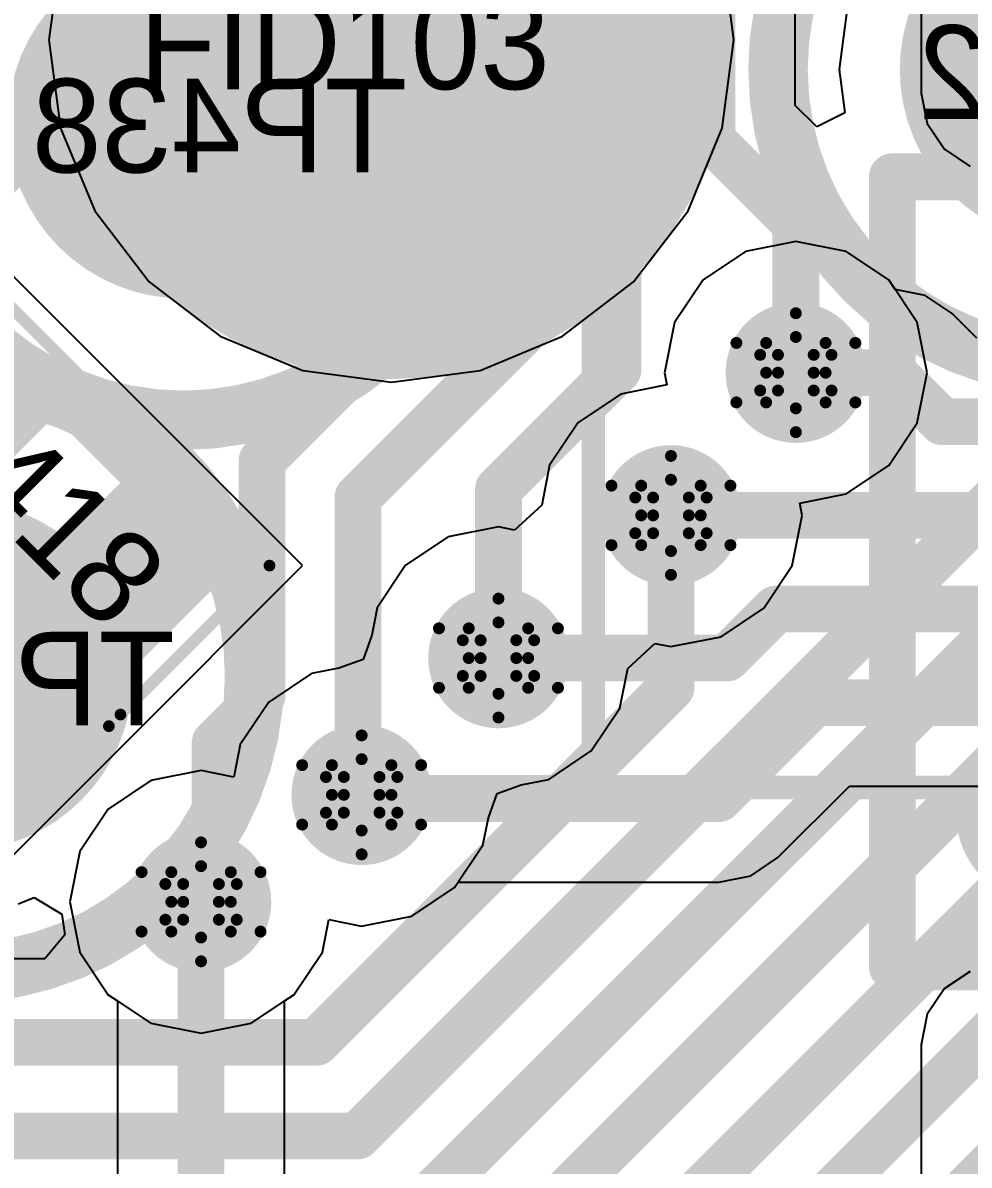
# Model space of a CAD drawing. Header units: millimetres. Extents: x 5 to 399, y 5 to 287.
# Drawn here: x 225.03 to 229.071, y 134.519 to 139.399 of the extents above; entities that cross this region are included whole.
import ezdxf

# ---------------------------------------------------------------- set-up
doc = ezdxf.new("R2010")
doc.units = ezdxf.units.MM
for name, color, linetype in [('BottomLayer', 5, 'Continuous'), ('BottomOverlay', 54, 'Continuous'), ('BottomPaste', 16, 'Continuous'), ('BottomSolder', 6, 'Continuous'), ('DrillDrawing', 1, 'Continuous'), ('DrillGuide', 244, 'Continuous'), ('Mechanical13', 56, 'Continuous'), ('MidLayer1', 16, 'Continuous'), ('MidLayer2', 76, 'Continuous'), ('MultiLayer', 9, 'Continuous'), ('TopLayer', 1, 'Continuous'), ('TopOverlay', 2, 'Continuous'), ('TopPaste', 8, 'Continuous'), ('TopSolder', 216, 'Continuous'), ('ViaHoleLayer', 16, 'Continuous')]:
    doc.layers.add(name, color=color, linetype=linetype)

# ---------------------------------------------------------------- blocks, each defined once
blk = doc.blocks.new('TP1_5MM_B_17')
at = {"layer": 'BottomLayer', "const_width": 0.75}
blk.add_lwpolyline([(-0.375, 0, 1), (0.375, 0, 1)], format="xyb", close=True, dxfattribs=at)
at = {"layer": 'BottomOverlay'}
for points, const_width in [([(1.27, 0, 1), (-1.27, 0, 1)], 0.254), ([(-1.3335, 0, 1), (-1.2065, 0, 1)], 0.127), ([(1.2065, 0, 1), (1.3335, 0, 1)], 0.127)]:
    blk.add_lwpolyline(points, format="xyb", close=True, dxfattribs=dict(at, const_width=const_width))
at = {"layer": 'BottomPaste', "const_width": 0.75}
blk.add_lwpolyline([(-0.375, 0, 1), (0.375, 0, 1)], format="xyb", close=True, dxfattribs=at)
at = {"layer": 'BottomSolder', "const_width": 0.75}
blk.add_lwpolyline([(-0.375, 0, 1), (0.375, 0, 1)], format="xyb", close=True, dxfattribs=at)
blk = doc.blocks.new('TP1_5MM_B_18')
at = {"layer": 'BottomLayer', "const_width": 0.75}
blk.add_lwpolyline([(-0.375, 0, 1), (0.375, 0, 1)], format="xyb", close=True, dxfattribs=at)
at = {"layer": 'BottomOverlay'}
for points, const_width in [([(1.27, 0, 1), (-1.27, 0, 1)], 0.254), ([(-1.3335, 0, 1), (-1.2065, 0, 1)], 0.127), ([(1.2065, 0, 1), (1.3335, 0, 1)], 0.127)]:
    blk.add_lwpolyline(points, format="xyb", close=True, dxfattribs=dict(at, const_width=const_width))
at = {"layer": 'BottomPaste', "const_width": 0.75}
blk.add_lwpolyline([(-0.375, 0, 1), (0.375, 0, 1)], format="xyb", close=True, dxfattribs=at)
at = {"layer": 'BottomSolder', "const_width": 0.75}
blk.add_lwpolyline([(-0.375, 0, 1), (0.375, 0, 1)], format="xyb", close=True, dxfattribs=at)
blk = doc.blocks.new('0402_C_25')
at = {"layer": 'Mechanical13', "const_width": 0.1}
for points in [[(0.55, 0.3), (-0.55, 0.3)], [(-0.55, 0.3), (-0.55, -0.3)], [(0.55, 0.3), (0.55, -0.3)], [(0.55, -0.3), (-0.55, -0.3)]]:
    blk.add_lwpolyline(points, dxfattribs=at)
at = {"layer": 'Mechanical13', "const_width": 0.05}
for points in [[(-0.575, 0.3, 1), (-0.525, 0.3, 1)], [(-0.575, 0.3, 1), (-0.525, 0.3, 1)], [(0.525, 0.3, 1), (0.575, 0.3, 1)], [(0.525, 0.3, 1), (0.575, 0.3, 1)], [(-0.575, -0.3, 1), (-0.525, -0.3, 1)], [(-0.575, -0.3, 1), (-0.525, -0.3, 1)], [(0.525, -0.3, 1), (0.575, -0.3, 1)], [(0.525, -0.3, 1), (0.575, -0.3, 1)]]:
    blk.add_lwpolyline(points, format="xyb", close=True, dxfattribs=at)
at = {"layer": 'TopLayer'}
for points in [[(-0.25, -0.3), (-0.25, 0.3), (-0.75, -0.3), (-0.75, 0.3)], [(0.75, -0.3), (0.75, 0.3), (0.25, -0.3), (0.25, 0.3)]]:
    blk.add_solid(points, dxfattribs=at)
at = {"layer": 'TopOverlay', "const_width": 0.05}
for points in [[(-0.9, 0.45), (-0.9, -0.45)], [(0.9, 0.45), (-0.9, 0.45)], [(0.9, 0.45), (0.9, -0.45)], [(0.9, -0.45), (-0.9, -0.45)]]:
    blk.add_lwpolyline(points, dxfattribs=at)
at = {"layer": 'TopOverlay', "const_width": 0.025}
for points in [[(-0.9125, 0.45, 1), (-0.8875, 0.45, 1)], [(-0.9125, 0.45, 1), (-0.8875, 0.45, 1)], [(0.8875, 0.45, 1), (0.9125, 0.45, 1)], [(0.8875, 0.45, 1), (0.9125, 0.45, 1)], [(-0.9125, -0.45, 1), (-0.8875, -0.45, 1)], [(-0.9125, -0.45, 1), (-0.8875, -0.45, 1)], [(0.8875, -0.45, 1), (0.9125, -0.45, 1)], [(0.8875, -0.45, 1), (0.9125, -0.45, 1)]]:
    blk.add_lwpolyline(points, format="xyb", close=True, dxfattribs=at)
at = {"layer": 'TopPaste'}
for points in [[(-0.25, -0.3), (-0.25, 0.3), (-0.75, -0.3), (-0.75, 0.3)], [(0.75, -0.3), (0.75, 0.3), (0.25, -0.3), (0.25, 0.3)]]:
    blk.add_solid(points, dxfattribs=at)
at = {"layer": 'TopSolder'}
for points in [[(-0.2, -0.35), (-0.2, 0.35), (-0.8, -0.35), (-0.8, 0.35)], [(0.8, -0.35), (0.8, 0.35), (0.2, -0.35), (0.2, 0.35)]]:
    blk.add_solid(points, dxfattribs=at)
blk = doc.blocks.new('0402_C_26')
at = {"layer": 'Mechanical13', "const_width": 0.1}
for points in [[(0.55, 0.3), (-0.55, 0.3)], [(-0.55, 0.3), (-0.55, -0.3)], [(0.55, 0.3), (0.55, -0.3)], [(0.55, -0.3), (-0.55, -0.3)]]:
    blk.add_lwpolyline(points, dxfattribs=at)
at = {"layer": 'Mechanical13', "const_width": 0.05}
for points in [[(-0.575, 0.3, 1), (-0.525, 0.3, 1)], [(-0.575, 0.3, 1), (-0.525, 0.3, 1)], [(0.525, 0.3, 1), (0.575, 0.3, 1)], [(0.525, 0.3, 1), (0.575, 0.3, 1)], [(-0.575, -0.3, 1), (-0.525, -0.3, 1)], [(-0.575, -0.3, 1), (-0.525, -0.3, 1)], [(0.525, -0.3, 1), (0.575, -0.3, 1)], [(0.525, -0.3, 1), (0.575, -0.3, 1)]]:
    blk.add_lwpolyline(points, format="xyb", close=True, dxfattribs=at)
at = {"layer": 'TopLayer'}
for points in [[(-0.25, -0.3), (-0.25, 0.3), (-0.75, -0.3), (-0.75, 0.3)], [(0.75, -0.3), (0.75, 0.3), (0.25, -0.3), (0.25, 0.3)]]:
    blk.add_solid(points, dxfattribs=at)
at = {"layer": 'TopOverlay', "const_width": 0.05}
for points in [[(-0.9, 0.45), (-0.9, -0.45)], [(0.9, 0.45), (-0.9, 0.45)], [(0.9, 0.45), (0.9, -0.45)], [(0.9, -0.45), (-0.9, -0.45)]]:
    blk.add_lwpolyline(points, dxfattribs=at)
at = {"layer": 'TopOverlay', "const_width": 0.025}
for points in [[(-0.9125, 0.45, 1), (-0.8875, 0.45, 1)], [(-0.9125, 0.45, 1), (-0.8875, 0.45, 1)], [(0.8875, 0.45, 1), (0.9125, 0.45, 1)], [(0.8875, 0.45, 1), (0.9125, 0.45, 1)], [(-0.9125, -0.45, 1), (-0.8875, -0.45, 1)], [(-0.9125, -0.45, 1), (-0.8875, -0.45, 1)], [(0.8875, -0.45, 1), (0.9125, -0.45, 1)], [(0.8875, -0.45, 1), (0.9125, -0.45, 1)]]:
    blk.add_lwpolyline(points, format="xyb", close=True, dxfattribs=at)
at = {"layer": 'TopPaste'}
for points in [[(-0.25, -0.3), (-0.25, 0.3), (-0.75, -0.3), (-0.75, 0.3)], [(0.75, -0.3), (0.75, 0.3), (0.25, -0.3), (0.25, 0.3)]]:
    blk.add_solid(points, dxfattribs=at)
at = {"layer": 'TopSolder'}
for points in [[(-0.2, -0.35), (-0.2, 0.35), (-0.8, -0.35), (-0.8, 0.35)], [(0.8, -0.35), (0.8, 0.35), (0.2, -0.35), (0.2, 0.35)]]:
    blk.add_solid(points, dxfattribs=at)
blk = doc.blocks.new('FID_1_1___79')
at = {"layer": 'TopLayer', "const_width": 0.55}
blk.add_lwpolyline([(-0.275, 0, 1), (0.275, 0, 1)], format="xyb", close=True, dxfattribs=at)
at = {"layer": 'TopSolder', "const_width": 1.45}
blk.add_lwpolyline([(-0.725, 0, 1), (0.725, 0, 1)], format="xyb", close=True, dxfattribs=at)
blk = doc.blocks.new('TP1_5MM_B_114')
at = {"layer": 'BottomLayer', "const_width": 0.75}
blk.add_lwpolyline([(-0.375, 0, 1), (0.375, 0, 1)], format="xyb", close=True, dxfattribs=at)
at = {"layer": 'BottomOverlay'}
for points, const_width in [([(1.27, 0, 1), (-1.27, 0, 1)], 0.254), ([(-1.3335, 0, 1), (-1.2065, 0, 1)], 0.127), ([(1.2065, 0, 1), (1.3335, 0, 1)], 0.127)]:
    blk.add_lwpolyline(points, format="xyb", close=True, dxfattribs=dict(at, const_width=const_width))
at = {"layer": 'BottomPaste', "const_width": 0.75}
blk.add_lwpolyline([(-0.375, 0, 1), (0.375, 0, 1)], format="xyb", close=True, dxfattribs=at)
at = {"layer": 'BottomSolder', "const_width": 0.75}
blk.add_lwpolyline([(-0.375, 0, 1), (0.375, 0, 1)], format="xyb", close=True, dxfattribs=at)
blk = doc.blocks.new('SOIC_16_293')
at = {"layer": 'TopOverlay', "const_width": 0.2}
for points in [[(-1.7, 5.1), (1.675, 5.1)], [(-1.7, 5.1), (-1.7, -5.1)], [(1.675, 5.1), (1.675, -5.1)]]:
    blk.add_lwpolyline(points, dxfattribs=at)
at = {"layer": 'TopOverlay'}
for points, const_width in [([(-1.75, 5.1, 1), (-1.65, 5.1, 1)], 0.1), ([(-1.75, 5.1, 1), (-1.65, 5.1, 1)], 0.1), ([(1.625, 5.1, 1), (1.725, 5.1, 1)], 0.1), ([(1.625, 5.1, 1), (1.725, 5.1, 1)], 0.1), ([(-0.8, 4.45, 1), (-1.3, 4.45, 1)], 0.254)]:
    blk.add_lwpolyline(points, format="xyb", close=True, dxfattribs=dict(at, const_width=const_width))

msp = doc.modelspace()

# ---------------------------------------------------------------- linework, layer by layer
at = {"layer": 'BottomLayer'}
for p, q in [((228.3286, 139.0468), (228.3286, 140.8041)), ((228.5505, 139.4612), (228.5162, 139.2002)), ((228.5162, 139.2002), (228.5406, 139.0144)), ((228.4203, 138.9551), (228.3286, 139.0468)), ((228.5406, 139.0144), (228.4203, 138.9551)), ((225.0106, 135.6351), (225.079, 135.6634)), ((225.079, 135.6634), (225.1963, 135.5922)), ((225.1963, 135.5922), (225.2097, 135.5037)), ((225.2097, 135.5037), (225.1232, 135.4011)), ((225.1232, 135.4011), (224.2167, 135.4011))]:
    msp.add_line(p, q, dxfattribs=at)
at = {"layer": 'BottomLayer', "const_width": 0.2}
for points in [[(226.7718, 138.2493), (226.7718, 142.2466)], [(227.1718, 138.0836), (227.1718, 142.0809)], [(227.5718, 137.9179), (227.5718, 141.9152)], [(227.9718, 138.899), (227.9718, 141.7495)], [(226.6241, 134.2442), (232.1664, 139.7865)], [(224.362, 138.1842), (225.1494, 138.9716)], [(225.1494, 138.9716), (225.7148, 138.9716)], [(227.9718, 138.899), (228.331, 138.5398)], [(228.331, 137.9048), (228.331, 138.5398)], [(226.0514, 137.5289), (226.7718, 138.2493)], [(226.461, 137.3728), (227.1718, 138.0836)], [(227.061, 137.4071), (227.5718, 137.9179)], [(226.4584, 134.6442), (229.5248, 137.7106)], [(226.0514, 136.5245), (226.0514, 137.5289)], [(226.461, 136.1014), (226.461, 137.3728)], [(227.061, 136.6856), (227.061, 137.4071)], [(227.7976, 136.5586), (227.7976, 137.2952)], [(226.2832, 135.0442), (227.7976, 136.5586)], [(225.8514, 136.3245), (226.0514, 136.5245)], [(226.7898, 133.8442), (229.4279, 136.4824)], [(225.8514, 135.6792), (225.8514, 136.3245)], [(226.4768, 136.1014), (226.5022, 136.1268)], [(226.9554, 133.4442), (229.5936, 136.0824)], [(227.1211, 133.0442), (229.7593, 135.6824)], [(227.2868, 132.6442), (229.925, 135.2824)], [(224.2167, 135.0442), (226.2832, 135.0442)], [(224.3824, 134.6442), (226.4584, 134.6442)]]:
    msp.add_lwpolyline(points, dxfattribs=at)
at = {"layer": 'BottomLayer'}
for points, const_width in [([(225.0994, 138.9716, 1), (225.1994, 138.9716, 1)], 0.1), ([(225.0994, 138.9716, 1), (225.1994, 138.9716, 1)], 0.1), ([(225.6648, 138.9716, 1), (225.7648, 138.9716, 1)], 0.1), ([(227.9218, 138.899, 1), (228.0218, 138.899, 1)], 0.1), ([(227.9218, 138.899, 1), (228.0218, 138.899, 1)], 0.1), ([(228.281, 138.5398, 1), (228.381, 138.5398, 1)], 0.1), ([(228.281, 138.5398, 1), (228.381, 138.5398, 1)], 0.1), ([(226.7218, 138.2493, 1), (226.8218, 138.2493, 1)], 0.1), ([(226.7218, 138.2493, 1), (226.8218, 138.2493, 1)], 0.1), ([(228.181, 137.9048, 1), (228.481, 137.9048, 1)], 0.3), ([(227.1218, 138.0836, 1), (227.2218, 138.0836, 1)], 0.1), ([(227.1218, 138.0836, 1), (227.2218, 138.0836, 1)], 0.1), ([(227.5218, 137.9179, 1), (227.6218, 137.9179, 1)], 0.1), ([(227.5218, 137.9179, 1), (227.6218, 137.9179, 1)], 0.1), ([(228.281, 137.9048, 1), (228.381, 137.9048, 1)], 0.1), ([(226.0014, 137.5289, 1), (226.1014, 137.5289, 1)], 0.1), ([(226.0014, 137.5289, 1), (226.1014, 137.5289, 1)], 0.1), ([(227.6476, 137.2952, 1), (227.9476, 137.2952, 1)], 0.3), ([(226.411, 137.3728, 1), (226.511, 137.3728, 1)], 0.1), ([(226.411, 137.3728, 1), (226.511, 137.3728, 1)], 0.1), ([(227.011, 137.4071, 1), (227.111, 137.4071, 1)], 0.1), ([(227.011, 137.4071, 1), (227.111, 137.4071, 1)], 0.1), ([(227.7476, 137.2952, 1), (227.8476, 137.2952, 1)], 0.1), ([(226.911, 136.6856, 1), (227.211, 136.6856, 1)], 0.3), ([(227.011, 136.6856, 1), (227.111, 136.6856, 1)], 0.1), ([(227.7476, 136.5586, 1), (227.8476, 136.5586, 1)], 0.1), ([(227.7476, 136.5586, 1), (227.8476, 136.5586, 1)], 0.1), ([(226.0014, 136.5245, 1), (226.1014, 136.5245, 1)], 0.1), ([(226.0014, 136.5245, 1), (226.1014, 136.5245, 1)], 0.1), ([(225.8014, 136.3245, 1), (225.9014, 136.3245, 1)], 0.1), ([(225.8014, 136.3245, 1), (225.9014, 136.3245, 1)], 0.1), ([(226.3268, 136.1014, 1), (226.6268, 136.1014, 1)], 0.3), ([(226.411, 136.1014, 1), (226.511, 136.1014, 1)], 0.1), ([(226.4268, 136.1014, 1), (226.5268, 136.1014, 1)], 0.1), ([(226.4522, 136.1268, 1), (226.5522, 136.1268, 1)], 0.1), ([(225.641, 135.6442, 1), (225.941, 135.6442, 1)], 0.3), ([(225.8014, 135.6792, 1), (225.9014, 135.6792, 1)], 0.1), ([(226.2332, 135.0442, 1), (226.3332, 135.0442, 1)], 0.1), ([(226.2332, 135.0442, 1), (226.3332, 135.0442, 1)], 0.1), ([(226.4084, 134.6442, 1), (226.5084, 134.6442, 1)], 0.1), ([(226.4084, 134.6442, 1), (226.5084, 134.6442, 1)], 0.1)]:
    msp.add_lwpolyline(points, format="xyb", close=True, dxfattribs=dict(at, const_width=const_width))
at = {"layer": 'DrillDrawing', "const_width": 0.0508}
for points in [[(228.204, 138.0318), (228.331, 138.1588)], [(228.331, 138.1588), (228.458, 138.0318)], [(228.077, 138.0318), (228.204, 137.9048)], [(228.077, 138.0318), (228.204, 138.0318)], [(228.2548, 137.981), (228.331, 138.0572)], [(228.331, 138.0572), (228.4072, 137.981)], [(228.458, 138.0318), (228.585, 138.0318)], [(228.458, 137.9048), (228.585, 138.0318)], [(228.1786, 137.981), (228.2548, 137.9048)], [(228.1786, 137.981), (228.2548, 137.981)], [(228.4072, 137.981), (228.4834, 137.981)], [(228.4072, 137.9048), (228.4834, 137.981)], [(228.077, 137.7778), (228.204, 137.9048)], [(228.1786, 137.8286), (228.2548, 137.9048)], [(228.4072, 137.9048), (228.4834, 137.8286)], [(228.458, 137.9048), (228.585, 137.7778)], [(228.1786, 137.8286), (228.2548, 137.8286)], [(228.2548, 137.8286), (228.331, 137.7524)], [(228.331, 137.7524), (228.4072, 137.8286)], [(228.4072, 137.8286), (228.4834, 137.8286)], [(228.077, 137.7778), (228.204, 137.7778)], [(228.204, 137.7778), (228.331, 137.6508)], [(228.331, 137.6508), (228.458, 137.7778)], [(228.458, 137.7778), (228.585, 137.7778)], [(227.6706, 137.4222), (227.7976, 137.5492)], [(227.7976, 137.5492), (227.9246, 137.4222)], [(227.7214, 137.3714), (227.7976, 137.4476)], [(227.7976, 137.4476), (227.8738, 137.3714)], [(227.5436, 137.4222), (227.6706, 137.2952)], [(227.5436, 137.4222), (227.6706, 137.4222)], [(227.9246, 137.4222), (228.0516, 137.4222)], [(227.9246, 137.2952), (228.0516, 137.4222)], [(227.6452, 137.3714), (227.7214, 137.2952)], [(227.6452, 137.3714), (227.7214, 137.3714)], [(227.8738, 137.3714), (227.95, 137.3714)], [(227.8738, 137.2952), (227.95, 137.3714)], [(227.5436, 137.1682), (227.6706, 137.2952)], [(227.6452, 137.219), (227.7214, 137.2952)], [(227.8738, 137.2952), (227.95, 137.219)], [(227.9246, 137.2952), (228.0516, 137.1682)], [(227.6452, 137.219), (227.7214, 137.219)], [(227.7214, 137.219), (227.7976, 137.1428)], [(227.7976, 137.1428), (227.8738, 137.219)], [(227.8738, 137.219), (227.95, 137.219)], [(227.5436, 137.1682), (227.6706, 137.1682)], [(227.6706, 137.1682), (227.7976, 137.0412)], [(227.7976, 137.0412), (227.9246, 137.1682)], [(227.9246, 137.1682), (228.0516, 137.1682)], [(226.934, 136.8126), (227.061, 136.9396)], [(227.061, 136.9396), (227.188, 136.8126)], [(226.807, 136.8126), (226.934, 136.6856)], [(226.807, 136.8126), (226.934, 136.8126)], [(226.9848, 136.7618), (227.061, 136.838)], [(227.061, 136.838), (227.1372, 136.7618)], [(227.188, 136.8126), (227.315, 136.8126)], [(227.188, 136.6856), (227.315, 136.8126)], [(226.9086, 136.7618), (226.9848, 136.6856)], [(226.9086, 136.7618), (226.9848, 136.7618)], [(227.1372, 136.7618), (227.2134, 136.7618)], [(227.1372, 136.6856), (227.2134, 136.7618)], [(226.807, 136.5586), (226.934, 136.6856)], [(226.9086, 136.6094), (226.9848, 136.6856)], [(227.1372, 136.6856), (227.2134, 136.6094)], [(227.188, 136.6856), (227.315, 136.5586)], [(226.9086, 136.6094), (226.9848, 136.6094)], [(226.9848, 136.6094), (227.061, 136.5332)], [(227.061, 136.5332), (227.1372, 136.6094)], [(227.1372, 136.6094), (227.2134, 136.6094)], [(226.807, 136.5586), (226.934, 136.5586)], [(226.934, 136.5586), (227.061, 136.4316)], [(227.061, 136.4316), (227.188, 136.5586)], [(227.188, 136.5586), (227.315, 136.5586)], [(226.3498, 136.2284), (226.4768, 136.3554)], [(226.4768, 136.3554), (226.6038, 136.2284)], [(226.2228, 136.2284), (226.3498, 136.1014)], [(226.2228, 136.2284), (226.3498, 136.2284)], [(226.4006, 136.1776), (226.4768, 136.2538)], [(226.4768, 136.2538), (226.553, 136.1776)], [(226.6038, 136.2284), (226.7308, 136.2284)], [(226.6038, 136.1014), (226.7308, 136.2284)], [(226.3244, 136.1776), (226.4006, 136.1014)], [(226.3244, 136.1776), (226.4006, 136.1776)], [(226.553, 136.1776), (226.6292, 136.1776)], [(226.553, 136.1014), (226.6292, 136.1776)], [(226.2228, 135.9744), (226.3498, 136.1014)], [(226.3244, 136.0252), (226.4006, 136.1014)], [(226.553, 136.1014), (226.6292, 136.0252)], [(226.6038, 136.1014), (226.7308, 135.9744)], [(226.3244, 136.0252), (226.4006, 136.0252)], [(226.4006, 136.0252), (226.4768, 135.949)], [(226.4768, 135.949), (226.553, 136.0252)], [(226.553, 136.0252), (226.6292, 136.0252)], [(226.2228, 135.9744), (226.3498, 135.9744)], [(226.3498, 135.9744), (226.4768, 135.8474)], [(226.4768, 135.8474), (226.6038, 135.9744)], [(226.6038, 135.9744), (226.7308, 135.9744)], [(225.664, 135.7712), (225.791, 135.8982)], [(225.791, 135.8982), (225.918, 135.7712)], [(225.7148, 135.7204), (225.791, 135.7966)], [(225.791, 135.7966), (225.8672, 135.7204)], [(225.537, 135.7712), (225.664, 135.6442)], [(225.537, 135.7712), (225.664, 135.7712)], [(225.918, 135.7712), (226.045, 135.7712)], [(225.918, 135.6442), (226.045, 135.7712)], [(225.6386, 135.7204), (225.7148, 135.6442)], [(225.6386, 135.7204), (225.7148, 135.7204)], [(225.8672, 135.7204), (225.9434, 135.7204)], [(225.8672, 135.6442), (225.9434, 135.7204)], [(225.537, 135.5172), (225.664, 135.6442)], [(225.6386, 135.568), (225.7148, 135.6442)], [(225.8672, 135.6442), (225.9434, 135.568)], [(225.918, 135.6442), (226.045, 135.5172)], [(225.6386, 135.568), (225.7148, 135.568)], [(225.7148, 135.568), (225.791, 135.4918)], [(225.791, 135.4918), (225.8672, 135.568)], [(225.8672, 135.568), (225.9434, 135.568)], [(225.537, 135.5172), (225.664, 135.5172)], [(225.664, 135.5172), (225.791, 135.3902)], [(225.791, 135.3902), (225.918, 135.5172)], [(225.918, 135.5172), (226.045, 135.5172)]]:
    msp.add_lwpolyline(points, dxfattribs=at)
at = {"layer": 'DrillDrawing', "const_width": 0.0254}
for points in [[(228.3183, 138.1588, 1), (228.3437, 138.1588, 1)], [(228.3183, 138.1588, 1), (228.3437, 138.1588, 1)], [(228.0643, 138.0318, 1), (228.0897, 138.0318, 1)], [(228.0643, 138.0318, 1), (228.0897, 138.0318, 1)], [(228.1913, 138.0318, 1), (228.2167, 138.0318, 1)], [(228.1913, 138.0318, 1), (228.2167, 138.0318, 1)], [(228.3183, 138.0572, 1), (228.3437, 138.0572, 1)], [(228.3183, 138.0572, 1), (228.3437, 138.0572, 1)], [(228.4453, 138.0318, 1), (228.4707, 138.0318, 1)], [(228.4453, 138.0318, 1), (228.4707, 138.0318, 1)], [(228.5723, 138.0318, 1), (228.5977, 138.0318, 1)], [(228.5723, 138.0318, 1), (228.5977, 138.0318, 1)], [(228.1659, 137.981, 1), (228.1913, 137.981, 1)], [(228.1659, 137.981, 1), (228.1913, 137.981, 1)], [(228.2421, 137.981, 1), (228.2675, 137.981, 1)], [(228.2421, 137.981, 1), (228.2675, 137.981, 1)], [(228.3945, 137.981, 1), (228.4199, 137.981, 1)], [(228.3945, 137.981, 1), (228.4199, 137.981, 1)], [(228.4707, 137.981, 1), (228.4961, 137.981, 1)], [(228.4707, 137.981, 1), (228.4961, 137.981, 1)], [(228.1913, 137.9048, 1), (228.2167, 137.9048, 1)], [(228.1913, 137.9048, 1), (228.2167, 137.9048, 1)], [(228.2421, 137.9048, 1), (228.2675, 137.9048, 1)], [(228.2421, 137.9048, 1), (228.2675, 137.9048, 1)], [(228.3945, 137.9048, 1), (228.4199, 137.9048, 1)], [(228.3945, 137.9048, 1), (228.4199, 137.9048, 1)], [(228.4453, 137.9048, 1), (228.4707, 137.9048, 1)], [(228.4453, 137.9048, 1), (228.4707, 137.9048, 1)], [(228.1659, 137.8286, 1), (228.1913, 137.8286, 1)], [(228.1659, 137.8286, 1), (228.1913, 137.8286, 1)], [(228.2421, 137.8286, 1), (228.2675, 137.8286, 1)], [(228.2421, 137.8286, 1), (228.2675, 137.8286, 1)], [(228.3945, 137.8286, 1), (228.4199, 137.8286, 1)], [(228.3945, 137.8286, 1), (228.4199, 137.8286, 1)], [(228.4707, 137.8286, 1), (228.4961, 137.8286, 1)], [(228.4707, 137.8286, 1), (228.4961, 137.8286, 1)], [(228.0643, 137.7778, 1), (228.0897, 137.7778, 1)], [(228.0643, 137.7778, 1), (228.0897, 137.7778, 1)], [(228.1913, 137.7778, 1), (228.2167, 137.7778, 1)], [(228.1913, 137.7778, 1), (228.2167, 137.7778, 1)], [(228.3183, 137.7524, 1), (228.3437, 137.7524, 1)], [(228.3183, 137.7524, 1), (228.3437, 137.7524, 1)], [(228.4453, 137.7778, 1), (228.4707, 137.7778, 1)], [(228.4453, 137.7778, 1), (228.4707, 137.7778, 1)], [(228.5723, 137.7778, 1), (228.5977, 137.7778, 1)], [(228.5723, 137.7778, 1), (228.5977, 137.7778, 1)], [(228.3183, 137.6508, 1), (228.3437, 137.6508, 1)], [(228.3183, 137.6508, 1), (228.3437, 137.6508, 1)], [(227.7849, 137.5492, 1), (227.8103, 137.5492, 1)], [(227.7849, 137.5492, 1), (227.8103, 137.5492, 1)], [(227.7849, 137.4476, 1), (227.8103, 137.4476, 1)], [(227.7849, 137.4476, 1), (227.8103, 137.4476, 1)], [(227.5309, 137.4222, 1), (227.5563, 137.4222, 1)], [(227.5309, 137.4222, 1), (227.5563, 137.4222, 1)], [(227.6579, 137.4222, 1), (227.6833, 137.4222, 1)], [(227.6579, 137.4222, 1), (227.6833, 137.4222, 1)], [(227.9119, 137.4222, 1), (227.9373, 137.4222, 1)], [(227.9119, 137.4222, 1), (227.9373, 137.4222, 1)], [(228.0389, 137.4222, 1), (228.0643, 137.4222, 1)], [(228.0389, 137.4222, 1), (228.0643, 137.4222, 1)], [(227.6325, 137.3714, 1), (227.6579, 137.3714, 1)], [(227.6325, 137.3714, 1), (227.6579, 137.3714, 1)], [(227.7087, 137.3714, 1), (227.7341, 137.3714, 1)], [(227.7087, 137.3714, 1), (227.7341, 137.3714, 1)], [(227.8611, 137.3714, 1), (227.8865, 137.3714, 1)], [(227.8611, 137.3714, 1), (227.8865, 137.3714, 1)], [(227.9373, 137.3714, 1), (227.9627, 137.3714, 1)], [(227.9373, 137.3714, 1), (227.9627, 137.3714, 1)], [(227.6579, 137.2952, 1), (227.6833, 137.2952, 1)], [(227.6579, 137.2952, 1), (227.6833, 137.2952, 1)], [(227.7087, 137.2952, 1), (227.7341, 137.2952, 1)], [(227.7087, 137.2952, 1), (227.7341, 137.2952, 1)], [(227.8611, 137.2952, 1), (227.8865, 137.2952, 1)], [(227.8611, 137.2952, 1), (227.8865, 137.2952, 1)], [(227.9119, 137.2952, 1), (227.9373, 137.2952, 1)], [(227.9119, 137.2952, 1), (227.9373, 137.2952, 1)], [(227.6325, 137.219, 1), (227.6579, 137.219, 1)], [(227.6325, 137.219, 1), (227.6579, 137.219, 1)], [(227.7087, 137.219, 1), (227.7341, 137.219, 1)], [(227.7087, 137.219, 1), (227.7341, 137.219, 1)], [(227.8611, 137.219, 1), (227.8865, 137.219, 1)], [(227.8611, 137.219, 1), (227.8865, 137.219, 1)], [(227.9373, 137.219, 1), (227.9627, 137.219, 1)], [(227.9373, 137.219, 1), (227.9627, 137.219, 1)], [(227.5309, 137.1682, 1), (227.5563, 137.1682, 1)], [(227.5309, 137.1682, 1), (227.5563, 137.1682, 1)], [(227.6579, 137.1682, 1), (227.6833, 137.1682, 1)], [(227.6579, 137.1682, 1), (227.6833, 137.1682, 1)], [(227.9119, 137.1682, 1), (227.9373, 137.1682, 1)], [(227.9119, 137.1682, 1), (227.9373, 137.1682, 1)], [(228.0389, 137.1682, 1), (228.0643, 137.1682, 1)], [(228.0389, 137.1682, 1), (228.0643, 137.1682, 1)], [(227.7849, 137.1428, 1), (227.8103, 137.1428, 1)], [(227.7849, 137.1428, 1), (227.8103, 137.1428, 1)], [(227.7849, 137.0412, 1), (227.8103, 137.0412, 1)], [(227.7849, 137.0412, 1), (227.8103, 137.0412, 1)], [(227.0483, 136.9396, 1), (227.0737, 136.9396, 1)], [(227.0483, 136.9396, 1), (227.0737, 136.9396, 1)], [(226.7943, 136.8126, 1), (226.8197, 136.8126, 1)], [(226.7943, 136.8126, 1), (226.8197, 136.8126, 1)], [(226.9213, 136.8126, 1), (226.9467, 136.8126, 1)], [(226.9213, 136.8126, 1), (226.9467, 136.8126, 1)], [(227.0483, 136.838, 1), (227.0737, 136.838, 1)], [(227.0483, 136.838, 1), (227.0737, 136.838, 1)], [(227.1753, 136.8126, 1), (227.2007, 136.8126, 1)], [(227.1753, 136.8126, 1), (227.2007, 136.8126, 1)], [(227.3023, 136.8126, 1), (227.3277, 136.8126, 1)], [(227.3023, 136.8126, 1), (227.3277, 136.8126, 1)], [(226.8959, 136.7618, 1), (226.9213, 136.7618, 1)], [(226.8959, 136.7618, 1), (226.9213, 136.7618, 1)], [(226.9721, 136.7618, 1), (226.9975, 136.7618, 1)], [(226.9721, 136.7618, 1), (226.9975, 136.7618, 1)], [(227.1245, 136.7618, 1), (227.1499, 136.7618, 1)], [(227.1245, 136.7618, 1), (227.1499, 136.7618, 1)], [(227.2007, 136.7618, 1), (227.2261, 136.7618, 1)], [(227.2007, 136.7618, 1), (227.2261, 136.7618, 1)], [(226.9213, 136.6856, 1), (226.9467, 136.6856, 1)], [(226.9213, 136.6856, 1), (226.9467, 136.6856, 1)], [(226.9721, 136.6856, 1), (226.9975, 136.6856, 1)], [(226.9721, 136.6856, 1), (226.9975, 136.6856, 1)], [(227.1245, 136.6856, 1), (227.1499, 136.6856, 1)], [(227.1245, 136.6856, 1), (227.1499, 136.6856, 1)], [(227.1753, 136.6856, 1), (227.2007, 136.6856, 1)], [(227.1753, 136.6856, 1), (227.2007, 136.6856, 1)], [(226.8959, 136.6094, 1), (226.9213, 136.6094, 1)], [(226.8959, 136.6094, 1), (226.9213, 136.6094, 1)], [(226.9721, 136.6094, 1), (226.9975, 136.6094, 1)], [(226.9721, 136.6094, 1), (226.9975, 136.6094, 1)], [(227.1245, 136.6094, 1), (227.1499, 136.6094, 1)], [(227.1245, 136.6094, 1), (227.1499, 136.6094, 1)], [(227.2007, 136.6094, 1), (227.2261, 136.6094, 1)], [(227.2007, 136.6094, 1), (227.2261, 136.6094, 1)], [(226.7943, 136.5586, 1), (226.8197, 136.5586, 1)], [(226.7943, 136.5586, 1), (226.8197, 136.5586, 1)], [(226.9213, 136.5586, 1), (226.9467, 136.5586, 1)], [(226.9213, 136.5586, 1), (226.9467, 136.5586, 1)], [(227.0483, 136.5332, 1), (227.0737, 136.5332, 1)], [(227.0483, 136.5332, 1), (227.0737, 136.5332, 1)], [(227.1753, 136.5586, 1), (227.2007, 136.5586, 1)], [(227.1753, 136.5586, 1), (227.2007, 136.5586, 1)], [(227.3023, 136.5586, 1), (227.3277, 136.5586, 1)], [(227.3023, 136.5586, 1), (227.3277, 136.5586, 1)], [(227.0483, 136.4316, 1), (227.0737, 136.4316, 1)], [(227.0483, 136.4316, 1), (227.0737, 136.4316, 1)], [(226.4641, 136.3554, 1), (226.4895, 136.3554, 1)], [(226.4641, 136.3554, 1), (226.4895, 136.3554, 1)], [(226.2101, 136.2284, 1), (226.2355, 136.2284, 1)], [(226.2101, 136.2284, 1), (226.2355, 136.2284, 1)], [(226.3371, 136.2284, 1), (226.3625, 136.2284, 1)], [(226.3371, 136.2284, 1), (226.3625, 136.2284, 1)], [(226.4641, 136.2538, 1), (226.4895, 136.2538, 1)], [(226.4641, 136.2538, 1), (226.4895, 136.2538, 1)], [(226.5911, 136.2284, 1), (226.6165, 136.2284, 1)], [(226.5911, 136.2284, 1), (226.6165, 136.2284, 1)], [(226.7181, 136.2284, 1), (226.7435, 136.2284, 1)], [(226.7181, 136.2284, 1), (226.7435, 136.2284, 1)], [(226.3117, 136.1776, 1), (226.3371, 136.1776, 1)], [(226.3117, 136.1776, 1), (226.3371, 136.1776, 1)], [(226.3879, 136.1776, 1), (226.4133, 136.1776, 1)], [(226.3879, 136.1776, 1), (226.4133, 136.1776, 1)], [(226.5403, 136.1776, 1), (226.5657, 136.1776, 1)], [(226.5403, 136.1776, 1), (226.5657, 136.1776, 1)], [(226.6165, 136.1776, 1), (226.6419, 136.1776, 1)], [(226.6165, 136.1776, 1), (226.6419, 136.1776, 1)], [(226.3371, 136.1014, 1), (226.3625, 136.1014, 1)], [(226.3371, 136.1014, 1), (226.3625, 136.1014, 1)], [(226.3879, 136.1014, 1), (226.4133, 136.1014, 1)], [(226.3879, 136.1014, 1), (226.4133, 136.1014, 1)], [(226.5403, 136.1014, 1), (226.5657, 136.1014, 1)], [(226.5403, 136.1014, 1), (226.5657, 136.1014, 1)], [(226.5911, 136.1014, 1), (226.6165, 136.1014, 1)], [(226.5911, 136.1014, 1), (226.6165, 136.1014, 1)], [(226.3117, 136.0252, 1), (226.3371, 136.0252, 1)], [(226.3117, 136.0252, 1), (226.3371, 136.0252, 1)], [(226.3879, 136.0252, 1), (226.4133, 136.0252, 1)], [(226.3879, 136.0252, 1), (226.4133, 136.0252, 1)], [(226.5403, 136.0252, 1), (226.5657, 136.0252, 1)], [(226.5403, 136.0252, 1), (226.5657, 136.0252, 1)], [(226.6165, 136.0252, 1), (226.6419, 136.0252, 1)], [(226.6165, 136.0252, 1), (226.6419, 136.0252, 1)], [(226.2101, 135.9744, 1), (226.2355, 135.9744, 1)], [(226.2101, 135.9744, 1), (226.2355, 135.9744, 1)], [(226.3371, 135.9744, 1), (226.3625, 135.9744, 1)], [(226.3371, 135.9744, 1), (226.3625, 135.9744, 1)], [(226.4641, 135.949, 1), (226.4895, 135.949, 1)], [(226.4641, 135.949, 1), (226.4895, 135.949, 1)], [(226.5911, 135.9744, 1), (226.6165, 135.9744, 1)], [(226.5911, 135.9744, 1), (226.6165, 135.9744, 1)], [(226.7181, 135.9744, 1), (226.7435, 135.9744, 1)], [(226.7181, 135.9744, 1), (226.7435, 135.9744, 1)], [(225.7783, 135.8982, 1), (225.8037, 135.8982, 1)], [(225.7783, 135.8982, 1), (225.8037, 135.8982, 1)], [(226.4641, 135.8474, 1), (226.4895, 135.8474, 1)], [(226.4641, 135.8474, 1), (226.4895, 135.8474, 1)], [(225.7783, 135.7966, 1), (225.8037, 135.7966, 1)], [(225.7783, 135.7966, 1), (225.8037, 135.7966, 1)], [(225.5243, 135.7712, 1), (225.5497, 135.7712, 1)], [(225.5243, 135.7712, 1), (225.5497, 135.7712, 1)], [(225.6513, 135.7712, 1), (225.6767, 135.7712, 1)], [(225.6513, 135.7712, 1), (225.6767, 135.7712, 1)], [(225.9053, 135.7712, 1), (225.9307, 135.7712, 1)], [(225.9053, 135.7712, 1), (225.9307, 135.7712, 1)], [(226.0323, 135.7712, 1), (226.0577, 135.7712, 1)], [(226.0323, 135.7712, 1), (226.0577, 135.7712, 1)], [(225.6259, 135.7204, 1), (225.6513, 135.7204, 1)], [(225.6259, 135.7204, 1), (225.6513, 135.7204, 1)], [(225.7021, 135.7204, 1), (225.7275, 135.7204, 1)], [(225.7021, 135.7204, 1), (225.7275, 135.7204, 1)], [(225.8545, 135.7204, 1), (225.8799, 135.7204, 1)], [(225.8545, 135.7204, 1), (225.8799, 135.7204, 1)], [(225.9307, 135.7204, 1), (225.9561, 135.7204, 1)], [(225.9307, 135.7204, 1), (225.9561, 135.7204, 1)], [(225.6513, 135.6442, 1), (225.6767, 135.6442, 1)], [(225.6513, 135.6442, 1), (225.6767, 135.6442, 1)], [(225.7021, 135.6442, 1), (225.7275, 135.6442, 1)], [(225.7021, 135.6442, 1), (225.7275, 135.6442, 1)], [(225.8545, 135.6442, 1), (225.8799, 135.6442, 1)], [(225.8545, 135.6442, 1), (225.8799, 135.6442, 1)], [(225.9053, 135.6442, 1), (225.9307, 135.6442, 1)], [(225.9053, 135.6442, 1), (225.9307, 135.6442, 1)], [(225.6259, 135.568, 1), (225.6513, 135.568, 1)], [(225.6259, 135.568, 1), (225.6513, 135.568, 1)], [(225.7021, 135.568, 1), (225.7275, 135.568, 1)], [(225.7021, 135.568, 1), (225.7275, 135.568, 1)], [(225.8545, 135.568, 1), (225.8799, 135.568, 1)], [(225.8545, 135.568, 1), (225.8799, 135.568, 1)], [(225.9307, 135.568, 1), (225.9561, 135.568, 1)], [(225.9307, 135.568, 1), (225.9561, 135.568, 1)], [(225.5243, 135.5172, 1), (225.5497, 135.5172, 1)], [(225.5243, 135.5172, 1), (225.5497, 135.5172, 1)], [(225.6513, 135.5172, 1), (225.6767, 135.5172, 1)], [(225.6513, 135.5172, 1), (225.6767, 135.5172, 1)], [(225.7783, 135.4918, 1), (225.8037, 135.4918, 1)], [(225.7783, 135.4918, 1), (225.8037, 135.4918, 1)], [(225.9053, 135.5172, 1), (225.9307, 135.5172, 1)], [(225.9053, 135.5172, 1), (225.9307, 135.5172, 1)], [(226.0323, 135.5172, 1), (226.0577, 135.5172, 1)], [(226.0323, 135.5172, 1), (226.0577, 135.5172, 1)], [(225.7783, 135.3902, 1), (225.8037, 135.3902, 1)], [(225.7783, 135.3902, 1), (225.8037, 135.3902, 1)]]:
    msp.add_lwpolyline(points, format="xyb", close=True, dxfattribs=at)
at = {"layer": 'DrillGuide', "const_width": 0.125}
for points in [[(228.2685, 137.9048, 1), (228.3935, 137.9048, 1)], [(227.7351, 137.2952, 1), (227.8601, 137.2952, 1)], [(226.9985, 136.6856, 1), (227.1235, 136.6856, 1)], [(226.4143, 136.1014, 1), (226.5393, 136.1014, 1)], [(225.7285, 135.6442, 1), (225.8535, 135.6442, 1)]]:
    msp.add_lwpolyline(points, format="xyb", close=True, dxfattribs=at)
at = {"layer": 'Mechanical13', "const_width": 0.1}
for points in [[(227.4664, 136.1328), (227.4664, 142.3328)], [(227.4664, 136.1328), (231.0664, 136.1328)]]:
    msp.add_lwpolyline(points, dxfattribs=at)
at = {"layer": 'Mechanical13', "const_width": 0.05}
msp.add_lwpolyline([(227.4414, 136.1328, 1), (227.4914, 136.1328, 1)], format="xyb", close=True, dxfattribs=at)
msp.add_lwpolyline([(227.4414, 136.1328, 1), (227.4914, 136.1328, 1)], format="xyb", close=True, dxfattribs=at)
at = {"layer": 'MidLayer1'}
for p, q in [((228.331, 138.4656), (228.1164, 138.4229)), ((228.5456, 138.4229), (228.331, 138.4656)), ((228.1164, 138.4229), (227.9345, 138.3013)), ((228.7275, 138.3013), (228.5456, 138.4229)), ((227.9345, 138.3013), (227.8129, 138.1194)), ((228.8491, 138.1194), (228.7275, 138.3013)), ((227.8129, 138.1194), (227.7702, 137.9048)), ((228.8918, 137.9048), (228.8491, 138.1194)), ((227.7702, 137.9048), (227.7806, 137.8526)), ((228.8491, 137.6902), (228.8918, 137.9048)), ((227.583, 137.8133), (227.4011, 137.6917)), ((227.7806, 137.8526), (227.583, 137.8133)), ((227.4011, 137.6917), (227.2795, 137.5098)), ((228.7275, 137.5083), (228.8491, 137.6902)), ((227.2795, 137.5098), (227.2456, 137.3391)), ((228.5456, 137.3867), (228.7275, 137.5083)), ((228.348, 137.3474), (228.5456, 137.3867)), ((227.2456, 137.3391), (227.1296, 137.2327)), ((228.3584, 137.2952), (228.348, 137.3474)), ((228.3157, 137.0806), (228.3584, 137.2952)), ((227.061, 137.2464), (226.8464, 137.2037)), ((227.1296, 137.2327), (227.061, 137.2464)), ((226.8464, 137.2037), (226.6645, 137.0821)), ((226.6645, 137.0821), (226.5429, 136.9002)), ((228.1941, 136.8987), (228.3157, 137.0806)), ((226.5429, 136.9002), (226.5196, 136.7831)), ((228.0122, 136.7771), (228.1941, 136.8987)), ((226.5196, 136.7831), (226.4829, 136.6795)), ((227.613, 136.6416), (227.729, 136.7481)), ((227.729, 136.7481), (227.7976, 136.7344)), ((227.7976, 136.7344), (228.0122, 136.7771)), ((226.3793, 136.6428), (226.2622, 136.6195)), ((226.4829, 136.6795), (226.3793, 136.6428)), ((227.5791, 136.471), (227.613, 136.6416)), ((226.2622, 136.6195), (226.0803, 136.4979)), ((226.0803, 136.4979), (225.9587, 136.316)), ((227.4575, 136.2891), (227.5791, 136.471)), ((225.9587, 136.316), (225.9311, 136.1771)), ((227.2756, 136.1675), (227.4575, 136.2891)), ((225.791, 136.205), (225.5764, 136.1623)), ((225.9311, 136.1771), (225.791, 136.205)), ((225.5764, 136.1623), (225.3945, 136.0407)), ((227.1585, 136.1442), (227.2756, 136.1675)), ((227.0182, 136.0039), (227.0549, 136.1075)), ((227.0549, 136.1075), (227.1585, 136.1442)), ((225.3945, 136.0407), (225.2729, 135.8588)), ((226.9949, 135.8868), (227.0182, 136.0039)), ((225.2729, 135.8588), (225.2302, 135.6442)), ((226.8733, 135.7049), (226.9949, 135.8868)), ((226.6914, 135.5833), (226.8733, 135.7049)), ((225.2302, 135.6442), (225.2729, 135.4296)), ((226.3091, 135.4296), (226.3367, 135.5685)), ((226.3367, 135.5685), (226.4768, 135.5406)), ((226.4768, 135.5406), (226.6914, 135.5833)), ((225.2729, 135.4296), (225.3945, 135.2477)), ((226.1875, 135.2477), (226.3091, 135.4296)), ((225.3945, 135.2477), (225.5764, 135.1261)), ((226.0056, 135.1261), (226.1875, 135.2477)), ((225.5764, 135.1261), (225.791, 135.0834)), ((225.791, 135.0834), (226.0056, 135.1261))]:
    msp.add_line(p, q, dxfattribs=at)
at = {"layer": 'MidLayer1', "const_width": 0.3}
for points in [[(228.181, 137.9048, 1), (228.481, 137.9048, 1)], [(227.6476, 137.2952, 1), (227.9476, 137.2952, 1)], [(226.911, 136.6856, 1), (227.211, 136.6856, 1)], [(226.3268, 136.1014, 1), (226.6268, 136.1014, 1)], [(225.641, 135.6442, 1), (225.941, 135.6442, 1)]]:
    msp.add_lwpolyline(points, format="xyb", close=True, dxfattribs=at)
at = {"layer": 'MidLayer2'}
for p, q in [((228.331, 138.4656), (228.1164, 138.4229)), ((228.5456, 138.4229), (228.331, 138.4656)), ((228.1164, 138.4229), (227.9345, 138.3013)), ((228.7275, 138.3013), (228.5456, 138.4229)), ((227.9345, 138.3013), (227.8129, 138.1194)), ((228.8491, 138.1194), (228.7275, 138.3013)), ((227.8129, 138.1194), (227.7702, 137.9048)), ((228.8918, 137.9048), (228.8491, 138.1194)), ((227.7702, 137.9048), (227.7806, 137.8526)), ((228.8491, 137.6902), (228.8918, 137.9048)), ((227.583, 137.8133), (227.4011, 137.6917)), ((227.7806, 137.8526), (227.583, 137.8133)), ((227.4011, 137.6917), (227.2795, 137.5098)), ((228.7275, 137.5083), (228.8491, 137.6902)), ((227.2795, 137.5098), (227.2456, 137.3391)), ((228.5456, 137.3867), (228.7275, 137.5083)), ((228.348, 137.3474), (228.5456, 137.3867)), ((227.2456, 137.3391), (227.1296, 137.2327)), ((228.3584, 137.2952), (228.348, 137.3474)), ((228.3157, 137.0806), (228.3584, 137.2952)), ((227.061, 137.2464), (226.8464, 137.2037)), ((227.1296, 137.2327), (227.061, 137.2464)), ((226.8464, 137.2037), (226.6645, 137.0821)), ((226.6645, 137.0821), (226.5429, 136.9002)), ((228.1941, 136.8987), (228.3157, 137.0806)), ((226.5429, 136.9002), (226.5196, 136.7831)), ((228.0122, 136.7771), (228.1941, 136.8987)), ((226.5196, 136.7831), (226.4829, 136.6795)), ((227.613, 136.6416), (227.729, 136.7481)), ((227.729, 136.7481), (227.7976, 136.7344)), ((227.7976, 136.7344), (228.0122, 136.7771)), ((226.3793, 136.6428), (226.2622, 136.6195)), ((226.4829, 136.6795), (226.3793, 136.6428)), ((227.5791, 136.471), (227.613, 136.6416)), ((226.2622, 136.6195), (226.0803, 136.4979)), ((226.0803, 136.4979), (225.9587, 136.316)), ((227.4575, 136.2891), (227.5791, 136.471)), ((225.9587, 136.316), (225.9311, 136.1771)), ((227.2756, 136.1675), (227.4575, 136.2891)), ((225.791, 136.205), (225.5764, 136.1623)), ((225.9311, 136.1771), (225.791, 136.205)), ((225.5764, 136.1623), (225.3945, 136.0407)), ((227.1585, 136.1442), (227.2756, 136.1675)), ((227.0182, 136.0039), (227.0549, 136.1075)), ((227.0549, 136.1075), (227.1585, 136.1442)), ((225.3945, 136.0407), (225.2729, 135.8588)), ((226.9949, 135.8868), (227.0182, 136.0039)), ((225.2729, 135.8588), (225.2302, 135.6442)), ((226.8733, 135.7049), (226.9949, 135.8868)), ((226.6914, 135.5833), (226.8733, 135.7049)), ((225.2302, 135.6442), (225.2729, 135.4296)), ((226.3091, 135.4296), (226.3367, 135.5685)), ((226.3367, 135.5685), (226.4768, 135.5406)), ((226.4768, 135.5406), (226.6914, 135.5833)), ((225.2729, 135.4296), (225.3945, 135.2477)), ((226.1875, 135.2477), (226.3091, 135.4296)), ((225.3945, 135.2477), (225.5764, 135.1261)), ((226.0056, 135.1261), (226.1875, 135.2477)), ((225.5764, 135.1261), (225.791, 135.0834)), ((225.791, 135.0834), (226.0056, 135.1261))]:
    msp.add_line(p, q, dxfattribs=at)
at = {"layer": 'MidLayer2', "const_width": 0.3}
for points in [[(228.181, 137.9048, 1), (228.481, 137.9048, 1)], [(227.6476, 137.2952, 1), (227.9476, 137.2952, 1)], [(226.911, 136.6856, 1), (227.211, 136.6856, 1)], [(226.3268, 136.1014, 1), (226.6268, 136.1014, 1)], [(225.641, 135.6442, 1), (225.941, 135.6442, 1)]]:
    msp.add_lwpolyline(points, format="xyb", close=True, dxfattribs=at)
at = {"layer": 'MultiLayer', "const_width": 0.3}
for points in [[(228.181, 137.9048, 1), (228.481, 137.9048, 1)], [(227.6476, 137.2952, 1), (227.9476, 137.2952, 1)], [(226.911, 136.6856, 1), (227.211, 136.6856, 1)], [(226.3268, 136.1014, 1), (226.6268, 136.1014, 1)], [(225.641, 135.6442, 1), (225.941, 135.6442, 1)]]:
    msp.add_lwpolyline(points, format="xyb", close=True, dxfattribs=at)
at = {"layer": 'TopLayer'}
for p, q in [((228.8663, 140.4341), (228.8663, 139.0991)), ((225.1911, 139.7057), (225.1413, 139.3272)), ((228.0663, 139.3272), (228.0165, 139.7057)), ((225.1413, 139.3272), (225.1911, 138.9487)), ((228.0165, 138.9487), (228.0663, 139.3272)), ((228.8663, 139.0991), (228.8921, 138.9694)), ((225.1911, 138.9487), (225.3372, 138.5959)), ((227.8704, 138.5959), (228.0165, 138.9487)), ((228.8921, 138.9694), (228.9656, 138.8594)), ((228.9656, 138.8594), (229.0756, 138.7859)), ((225.3372, 138.5959), (225.5696, 138.293)), ((227.6379, 138.293), (227.8704, 138.5959)), ((225.5175, 137.7878), (224.8271, 138.4781)), ((228.331, 138.4656), (228.1164, 138.4229)), ((228.5456, 138.4229), (228.331, 138.4656)), ((228.1164, 138.4229), (227.9345, 138.3013)), ((228.7275, 138.3013), (228.5456, 138.4229)), ((227.9345, 138.3013), (227.8129, 138.1194)), ((228.7551, 138.26), (228.7275, 138.3013)), ((225.5696, 138.293), (225.8725, 138.0606)), ((227.3351, 138.0606), (227.6379, 138.293)), ((228.8834, 138.2345), (228.7551, 138.26)), ((228.9991, 138.1571), (228.8834, 138.2345)), ((229.1042, 138.0521), (228.9991, 138.1571)), ((227.8129, 138.1194), (227.7702, 137.9048)), ((225.8725, 138.0606), (226.2253, 137.9145)), ((226.9823, 137.9145), (227.3351, 138.0606)), ((226.2253, 137.9145), (226.6038, 137.8647)), ((226.6038, 137.8647), (226.9823, 137.9145)), ((227.7702, 137.9048), (227.7806, 137.8526)), ((227.583, 137.8133), (227.4011, 137.6917)), ((227.7806, 137.8526), (227.583, 137.8133)), ((226.2246, 137.0806), (225.5175, 137.7878)), ((227.4011, 137.6917), (227.2795, 137.5098)), ((227.2795, 137.5098), (227.2456, 137.3391)), ((227.2456, 137.3391), (227.1296, 137.2327)), ((227.061, 137.2464), (226.8464, 137.2037)), ((227.1296, 137.2327), (227.061, 137.2464)), ((226.8464, 137.2037), (226.6645, 137.0821)), ((225.4468, 136.3028), (226.2246, 137.0806)), ((226.6645, 137.0821), (226.5429, 136.9002)), ((226.5429, 136.9002), (226.5196, 136.7831)), ((226.5196, 136.7831), (226.4829, 136.6795)), ((226.3793, 136.6428), (226.2622, 136.6195)), ((226.4829, 136.6795), (226.3793, 136.6428)), ((226.2622, 136.6195), (226.0803, 136.4979)), ((226.0803, 136.4979), (225.9587, 136.316)), ((224.761, 135.617), (225.4468, 136.3028)), ((225.9587, 136.316), (225.9311, 136.1771)), ((225.791, 136.205), (225.5764, 136.1623)), ((225.9311, 136.1771), (225.791, 136.205)), ((225.5764, 136.1623), (225.3945, 136.0407)), ((228.2545, 135.8333), (228.5596, 136.1383)), ((228.5596, 136.1383), (231.2369, 136.1383)), ((225.3945, 136.0407), (225.2729, 135.8588)), ((225.2729, 135.8588), (225.2302, 135.6442)), ((228.1388, 135.7559), (228.2545, 135.8333)), ((226.8733, 135.7049), (226.8893, 135.7287)), ((226.8893, 135.7287), (228.0022, 135.7287)), ((228.0022, 135.7287), (228.1388, 135.7559)), ((226.6914, 135.5833), (226.8733, 135.7049)), ((225.2302, 135.6442), (225.2729, 135.4296)), ((226.3091, 135.4296), (226.3367, 135.5685)), ((226.3367, 135.5685), (226.4768, 135.5406)), ((226.4768, 135.5406), (226.6914, 135.5833)), ((225.2729, 135.4296), (225.3945, 135.2477)), ((226.1875, 135.2477), (226.3091, 135.4296)), ((229.0756, 135.3473), (228.9656, 135.2738)), ((228.9656, 135.2738), (228.8921, 135.1638)), ((225.3945, 135.2477), (225.4341, 135.2212)), ((225.4341, 135.2212), (225.4341, 134.0902)), ((226.1479, 135.2212), (226.1875, 135.2477)), ((226.1479, 133.9424), (226.1479, 135.2212)), ((228.8921, 135.1638), (228.8663, 135.0341)), ((228.8663, 135.0341), (228.8663, 133.9205))]:
    msp.add_line(p, q, dxfattribs=at)
for points, const_width in [([(228.181, 137.9048, 1), (228.481, 137.9048, 1)], 0.3), ([(228.281, 137.9048, 1), (228.381, 137.9048, 1)], 0.1), ([(228.6968, 137.9048, 1), (228.7968, 137.9048, 1)], 0.1), ([(228.6968, 137.9048, 1), (228.7968, 137.9048, 1)], 0.1), ([(228.9064, 137.6952, 1), (229.0064, 137.6952, 1)], 0.1), ([(228.9064, 137.6952, 1), (229.0064, 137.6952, 1)], 0.1), ([(227.6476, 137.2952, 1), (227.9476, 137.2952, 1)], 0.3), ([(227.7476, 137.2952, 1), (227.8476, 137.2952, 1)], 0.1), ([(225.3821, 137.0453, 1), (225.5821, 137.0453, 1)], 0.2), ([(226.911, 136.6856, 1), (227.211, 136.6856, 1)], 0.3), ([(228.1961, 136.8952, 1), (228.2961, 136.8952, 1)], 0.1), ([(228.1961, 136.8952, 1), (228.2961, 136.8952, 1)], 0.1), ([(227.011, 136.6856, 1), (227.111, 136.6856, 1)], 0.1), ([(227.9865, 136.6856, 1), (228.0865, 136.6856, 1)], 0.1), ([(227.9865, 136.6856, 1), (228.0865, 136.6856, 1)], 0.1), ([(228.3618, 136.4952, 1), (228.4618, 136.4952, 1)], 0.1), ([(228.3618, 136.4952, 1), (228.4618, 136.4952, 1)], 0.1), ([(226.3268, 136.1014, 1), (226.6268, 136.1014, 1)], 0.3), ([(226.4268, 136.1014, 1), (226.5268, 136.1014, 1)], 0.1), ([(226.4426, 136.0856, 1), (226.5426, 136.0856, 1)], 0.1), ([(226.4426, 136.0856, 1), (226.5426, 136.0856, 1)], 0.1), ([(227.9522, 136.0856, 1), (228.0522, 136.0856, 1)], 0.1), ([(227.9522, 136.0856, 1), (228.0522, 136.0856, 1)], 0.1), ([(225.641, 135.6442, 1), (225.941, 135.6442, 1)], 0.3), ([(225.741, 135.6442, 1), (225.841, 135.6442, 1)], 0.1)]:
    msp.add_lwpolyline(points, format="xyb", close=True, dxfattribs=dict(at, const_width=const_width))
for points, const_width in [([(228.331, 137.9048), (228.7468, 137.9048)], 0.2), ([(228.7468, 137.9048), (228.9564, 137.6952)], 0.2), ([(228.9564, 137.6952), (232.5918, 137.6952)], 0.2), ([(227.7976, 137.2952), (234.525, 137.2952)], 0.2), ([(224.7963, 136.3595), (225.4821, 137.0453)], 0.4), ([(228.0365, 136.6856), (228.2461, 136.8952)], 0.2), ([(228.2461, 136.8952), (231.5504, 136.8952)], 0.2), ([(227.061, 136.6856), (228.0365, 136.6856)], 0.2), ([(228.0022, 136.0856), (228.4118, 136.4952)], 0.2), ([(228.4118, 136.4952), (231.3847, 136.4952)], 0.2), ([(226.4768, 136.1014), (226.4926, 136.0856)], 0.2), ([(226.4926, 136.0856), (228.0022, 136.0856)], 0.2), ([(225.791, 133.9424), (225.791, 135.6442)], 0.2)]:
    msp.add_lwpolyline(points, dxfattribs=dict(at, const_width=const_width))
at = {"layer": 'ViaHoleLayer', "const_width": 0.125}
for points in [[(228.2685, 137.9048, 1), (228.3935, 137.9048, 1)], [(227.7351, 137.2952, 1), (227.8601, 137.2952, 1)], [(226.9985, 136.6856, 1), (227.1235, 136.6856, 1)], [(226.4143, 136.1014, 1), (226.5393, 136.1014, 1)], [(225.7285, 135.6442, 1), (225.8535, 135.6442, 1)]]:
    msp.add_lwpolyline(points, format="xyb", close=True, dxfattribs=at)

# ---------------------------------------------------------------- block references
for name, p, rotation in [('FID_1_1___79', (226.6038, 139.3272), 90), ('SOIC_16_293', (233.8428, 137.0666), 90), ('TP1_5MM_B_18', (225.7148, 138.9716), 90), ('0402_C_26', (225.1286, 137.3988), 135), ('TP1_5MM_B_17', (224.7496, 136.6094), 90), ('0402_C_25', (224.4428, 136.713), 135)]:
    msp.add_blockref(name, p, dxfattribs=dict(rotation=rotation))
msp.add_blockref('TP1_5MM_B_114', (229.5248, 139.2002))

# ---------------------------------------------------------------- texts
at = {"layer": 'BottomOverlay', "text_generation_flag": 2}
for s, p in [('TP512', (230.4288, 138.9888)), ('TP438', (226.6442, 138.7602)), ('TP439', (225.679, 136.398))]:
    msp.add_text(s, height=0.4, dxfattribs=at).set_placement(p)
at = {"layer": 'TopOverlay'}
msp.add_text('FID103', height=0.4, dxfattribs=at).set_placement((225.5266, 139.1158))
msp.add_text('C418', height=0.4, rotation=315, dxfattribs=at).set_placement((224.4852, 137.6934))

doc.saveas('drawing.dxf')
